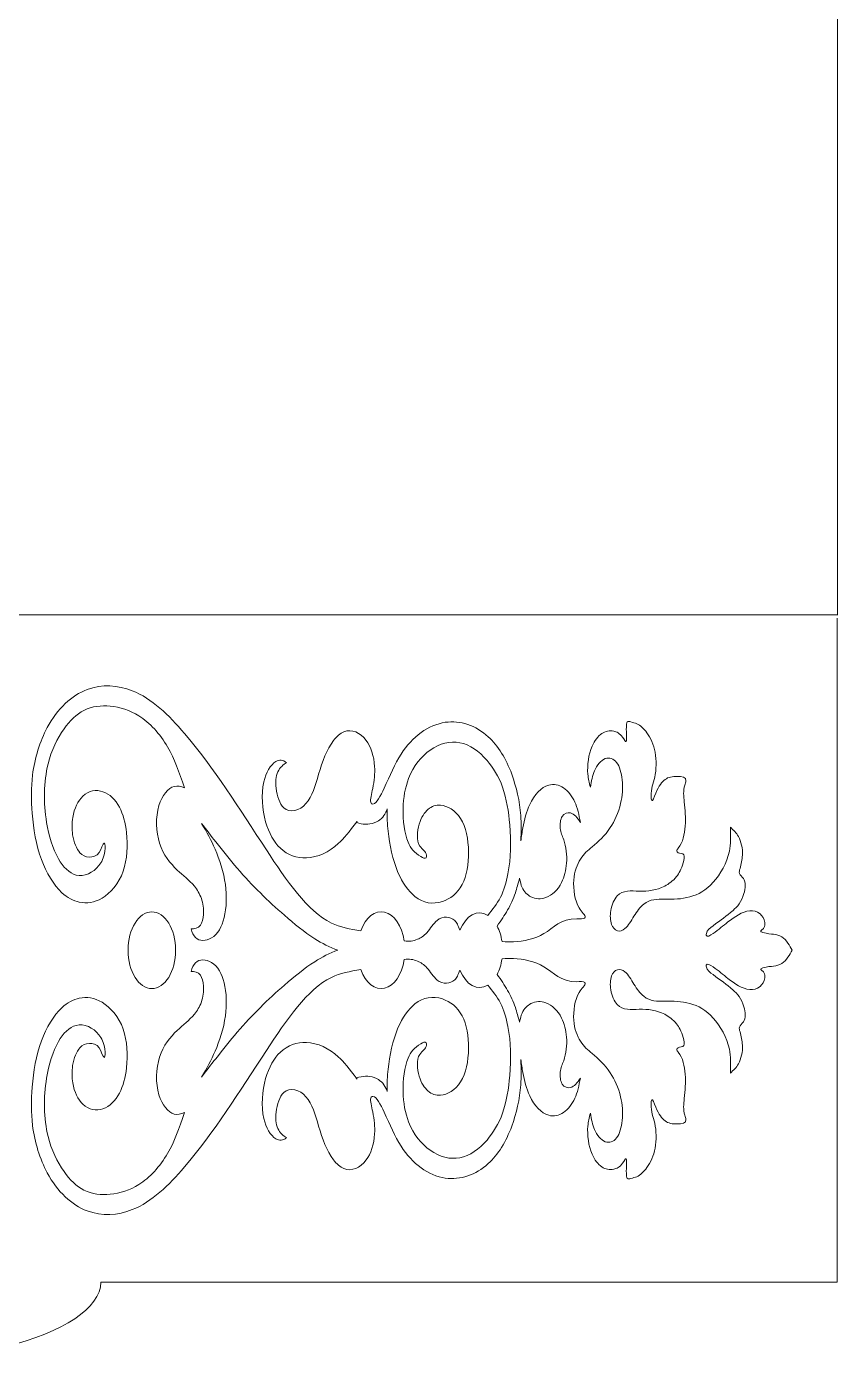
# Model space of a CAD drawing. Header units: millimetres. Extents: x -361 to 361, y -251 to 251.
# Drawn here: x -158.5 to -14.6, y -234.2 to 0 of the extents above; entities that cross this region are included whole.
import ezdxf

# ---------------------------------------------------------------- set-up
doc = ezdxf.new("R2010")
doc.units = ezdxf.units.MM
doc.header["$MEASUREMENT"] = 0
doc.layers.add('layer 1', color=7, linetype='Continuous')

msp = doc.modelspace()

# ---------------------------------------------------------------- linework, layer by layer
at = {"layer": 'layer 1', "lineweight": 9}
for points, knots in [([(-14.5776, 132.8463), (-14.5776, 132.8463), (-14.5776, 15.0499), (-14.5776, 15.0499), (-14.5776, 15.0499), (-14.5776, 15.0499), (-14.5696, 13.3537), (-14.5696, 13.3537), (-14.5696, 13.3537), (-14.5696, 13.3537), (-14.5696, -104.4463), (-14.5696, -104.4463)], [0, 0, 0, 0, 0.25, 0.25, 0.25, 0.25, 0.5, 0.5, 0.5, 0.5, 1, 1, 1, 1]), ([(-14.6237, -104.9888), (-14.6237, -104.9888), (-14.6237, -222.7888), (-14.6237, -222.7888), (-14.6237, -222.7888), (-14.6237, -222.7888), (-145.2987, -222.7888), (-145.2987, -222.7888)], [0, 0, 0, 0, 0.33333333, 0.33333333, 0.33333333, 0.33333333, 1, 1, 1, 1]), ([(-140.4757, -163.8889), (-140.4757, -163.8889), (-140.4757, -163.8889), (-140.4757, -163.8889), (-140.4757, -163.8889), (-140.4757, -163.8889), (-140.4757, -163.8889), (-140.4757, -163.8889)], [0, 0, 0, 0, 0.33333333, 0.33333333, 0.33333333, 0.33333333, 1, 1, 1, 1])]:
    msp.add_open_spline(points, degree=3, knots=knots, dxfattribs=at)
for points in [[(-14.6304, -104.3857), (-14.6304, -104.3857), (-360.9338, -104.3857), (-360.9338, -104.3857)], [(-139.7235, -117.8566), (-142.2942, -116.8365), (-145.1308, -116.6646), (-147.734, -117.642)], [(-147.734, -117.642), (-150.4959, -118.6786), (-152.9953, -121.0086), (-154.8078, -124.3948)], [(-130.4583, -125.4356), (-133.2446, -122.1799), (-136.24, -119.2392), (-139.7235, -117.8566)], [(-151.8385, -124.613), (-150.7965, -123.1628), (-149.601, -122.0115), (-148.31, -121.3442)], [(-148.31, -121.3442), (-146.8242, -120.5763), (-145.2119, -120.4494), (-143.6294, -120.6038)], [(-143.6294, -120.6038), (-141.8904, -120.7736), (-140.1874, -121.283), (-138.5645, -122.3101)], [(-138.5645, -122.3101), (-136.6391, -123.5285), (-134.8268, -125.4755), (-133.4612, -127.8296)], [(-84.1874, -123.4627), (-87.1691, -123.8998), (-90.0304, -126.0036), (-92.0265, -129.1176)], [(-76.5558, -126.0267), (-78.7613, -124.0132), (-81.5224, -123.0721), (-84.1874, -123.4627)], [(-51.9049, -123.3939), (-52.0354, -123.5555), (-52.0499, -123.9553), (-52.056, -124.2952)], [(-51.2727, -123.3857), (-51.5058, -123.3163), (-51.7686, -123.2257), (-51.9049, -123.3939)], [(-50.212, -123.7089), (-50.5372, -123.564), (-50.858, -123.5089), (-51.2727, -123.3857)], [(-48.4136, -125.3242), (-48.949, -124.5924), (-49.5888, -123.9864), (-50.212, -123.7089)], [(-154.8078, -124.3948), (-156.1076, -126.823), (-157.0542, -129.7945), (-157.4238, -132.8097)], [(-154.6727, -130.8556), (-154.0806, -128.4449), (-153.066, -126.3216), (-151.8385, -124.613)], [(-115.9189, -146.105), (-120.7857, -138.6855), (-125.2579, -131.5119), (-130.4583, -125.4356)], [(-102.1648, -125.1349), (-102.85, -125.4066), (-103.4881, -125.9851), (-104.0354, -126.6974)], [(-98.2257, -126.6738), (-99.2855, -125.2558), (-100.8161, -124.6003), (-102.1648, -125.1349)], [(-72.3867, -132.67), (-73.4077, -129.894), (-74.8071, -127.6231), (-76.5558, -126.0267)], [(-56.4099, -125.4514), (-57.0999, -125.9078), (-57.7011, -126.6895), (-58.1364, -127.7058)], [(-54.2997, -125.0277), (-55.0276, -124.8796), (-55.7584, -125.0196), (-56.4099, -125.4514)], [(-52.7248, -126.1069), (-53.2419, -125.3962), (-53.7701, -125.1354), (-54.2997, -125.0277)], [(-52.0743, -126.8758), (-52.1798, -126.9867), (-52.4508, -126.4835), (-52.7248, -126.1069)], [(-52.0255, -125.9466), (-52.0102, -126.3291), (-51.9919, -126.7894), (-52.0743, -126.8758)], [(-52.056, -124.2952), (-52.0667, -124.9039), (-52.0506, -125.3206), (-52.0255, -125.9466)], [(-46.9649, -128.7785), (-47.218, -127.3948), (-47.7311, -126.2573), (-48.4136, -125.3242)], [(-133.4612, -127.8296), (-132.2612, -129.8983), (-131.4062, -132.2818), (-130.4596, -135.0683)], [(-104.0354, -126.6974), (-105.232, -128.2552), (-105.9938, -130.4523), (-106.6617, -132.6722)], [(-96.7306, -131.3167), (-96.8306, -129.4327), (-97.3774, -127.8089), (-98.2257, -126.6738)], [(-90.6845, -133.4303), (-89.818, -131.2084), (-88.4149, -129.497), (-86.8665, -128.3944)], [(-86.8665, -128.3944), (-85.1893, -127.2004), (-83.3413, -126.721), (-81.5779, -127.0731)], [(-81.5779, -127.0731), (-79.854, -127.4174), (-78.2109, -128.5564), (-76.7797, -130.2132)], [(-58.1364, -127.7058), (-58.7531, -129.1456), (-59.0372, -131.0566), (-58.8873, -132.6813)], [(-47.0207, -133.2138), (-46.719, -131.8571), (-46.7068, -130.1898), (-46.9649, -128.7785)], [(-154.937, -141.2095), (-155.4998, -137.7375), (-155.4559, -134.045), (-154.6727, -130.8556)], [(-114.2327, -130.4196), (-115.2079, -130.9756), (-116.0091, -132.3734), (-116.3917, -134.0348)], [(-112.3643, -130.6302), (-113.0126, -130.0561), (-113.6533, -130.0895), (-114.2327, -130.4196)], [(-113.8905, -132.2401), (-113.5474, -131.4921), (-112.9272, -130.9543), (-112.3641, -130.6309)], [(-92.0265, -129.1176), (-93.1386, -130.8529), (-93.9822, -132.9018), (-95.0479, -135.171)], [(-76.7797, -130.2132), (-75.683, -131.483), (-74.7108, -133.0567), (-74.0301, -134.99)], [(-57.6981, -132.0682), (-57.2658, -131.066), (-56.5824, -130.1906), (-55.8139, -129.9063)], [(-55.8139, -129.9063), (-55.1106, -129.646), (-54.3359, -129.8818), (-53.7861, -130.5902)], [(-53.7861, -130.5902), (-53.2407, -131.2931), (-52.9164, -132.462), (-52.7896, -133.6566)], [(-157.4238, -132.8097), (-157.6994, -135.0578), (-157.6541, -137.3303), (-157.4791, -139.5639)], [(-114.1986, -135.132), (-114.3095, -134.1078), (-114.2625, -133.0506), (-113.8905, -132.2401)], [(-106.6617, -132.6722), (-107.2536, -134.6395), (-107.7718, -136.6248), (-108.9124, -137.8887)], [(-97.0609, -135.209), (-96.7859, -133.8368), (-96.6666, -132.5234), (-96.7306, -131.3167)], [(-91.6815, -138.7436), (-91.6385, -136.8104), (-91.2943, -134.9939), (-90.6845, -133.4303)], [(-70.7912, -139.9758), (-70.9813, -137.4953), (-71.56, -134.9172), (-72.3867, -132.67)], [(-58.8873, -132.6813), (-58.8154, -133.4591), (-58.6442, -134.1715), (-58.4294, -134.9899)], [(-58.4295, -134.99), (-58.2529, -133.8702), (-58.0669, -132.9231), (-57.6981, -132.0682)], [(-47.6704, -136.558), (-47.7127, -135.235), (-47.2689, -134.3295), (-47.0207, -133.2138)], [(-42.9557, -133.0592), (-43.9434, -133.0375), (-44.5947, -133.185), (-45.1815, -133.6056)], [(-41.4748, -133.8451), (-41.4114, -133.1731), (-42.2655, -133.0748), (-42.9557, -133.0592)], [(-144.9401, -135.7681), (-146.1138, -135.3683), (-147.452, -135.5562), (-148.5042, -136.5634)], [(-142.0084, -138.5399), (-142.7327, -137.1795), (-143.7521, -136.1728), (-144.9401, -135.7681)], [(-132.2841, -134.8208), (-133.3758, -135.0996), (-134.4528, -136.4972), (-134.9919, -138.2297)], [(-130.4598, -135.0689), (-131.1162, -134.8417), (-131.7022, -134.6723), (-132.2841, -134.8208)], [(-116.3917, -134.0348), (-116.9018, -136.2502), (-116.6679, -138.9343), (-116.0603, -141.1105)], [(-112.8582, -138.62), (-113.5808, -137.9323), (-114.0438, -136.5642), (-114.1986, -135.132)], [(-97.4166, -137.6347), (-97.5267, -137.1747), (-97.2551, -136.1772), (-97.0609, -135.209)], [(-95.0479, -135.171), (-95.6764, -136.5092), (-96.3821, -137.9239), (-97.0165, -137.9622)], [(-74.0301, -134.99), (-73.3299, -136.979), (-72.9381, -139.3484), (-72.7363, -141.653)], [(-65.8227, -134.6012), (-67.1487, -134.9797), (-68.3751, -136.3012), (-69.1955, -138.0585)], [(-63.1923, -135.0804), (-64.0223, -134.5135), (-64.9443, -134.3503), (-65.8227, -134.6012)], [(-61.1982, -137.6134), (-61.6856, -136.5384), (-62.3966, -135.6239), (-63.1923, -135.0804)], [(-52.7896, -133.6566), (-52.6386, -135.0775), (-52.7672, -136.5349), (-53.0728, -137.8514)], [(-45.1815, -133.6056), (-45.7668, -134.025), (-46.288, -134.7158), (-46.8411, -136.0527)], [(-41.7851, -137.5602), (-41.8868, -136.5976), (-41.9968, -135.6081), (-41.6978, -134.6221)], [(-41.6978, -134.6221), (-41.613, -134.3427), (-41.4954, -134.0636), (-41.4748, -133.8451)], [(-148.5042, -136.5634), (-149.3528, -137.3761), (-150.0153, -138.722), (-150.2826, -140.3306)], [(-108.9124, -137.8887), (-110.0315, -139.1289), (-111.7501, -139.6746), (-112.8582, -138.62)], [(-97.0165, -137.9622), (-97.1897, -137.9731), (-97.3578, -137.8804), (-97.4166, -137.6347)], [(-85.0607, -138.1759), (-85.8346, -138.124), (-86.5805, -138.3281), (-87.2587, -138.9169)], [(-81.4717, -140.5084), (-82.3813, -139.0721), (-83.7606, -138.263), (-85.0607, -138.1759)], [(-69.1955, -138.0585), (-69.7801, -139.3101), (-70.1586, -140.7828), (-70.4259, -142.2004)], [(-60.2013, -141.2078), (-60.4678, -139.8294), (-60.7296, -138.6473), (-61.1982, -137.6134)], [(-53.0728, -137.8514), (-53.4615, -139.526), (-54.1367, -140.9728), (-54.9048, -142.1325)], [(-47.5539, -137.3267), (-47.6221, -137.2167), (-47.6602, -136.8753), (-47.6704, -136.558)], [(-46.8411, -136.0527), (-47.12, -136.7266), (-47.4069, -137.5644), (-47.5539, -137.3267)], [(-41.604, -141.8699), (-41.4974, -140.3985), (-41.632, -139.0097), (-41.7851, -137.5602)], [(-157.4791, -139.5639), (-157.2558, -142.4146), (-156.821, -145.2019), (-155.8492, -147.817)], [(-150.2826, -140.3306), (-150.447, -141.3207), (-150.4618, -142.4102), (-150.3084, -143.4145)], [(-140.7471, -143.0358), (-140.9397, -141.2886), (-141.3536, -139.7697), (-142.0084, -138.5399)], [(-134.9919, -138.2297), (-135.6403, -140.3131), (-135.5104, -142.881), (-134.8767, -144.8923)], [(-96.0514, -140.9356), (-95.3177, -140.4572), (-94.7154, -139.6515), (-94.4738, -138.8114)], [(-94.4738, -138.8105), (-94.5815, -140.3325), (-94.4799, -141.5232), (-94.3251, -142.7842)], [(-90.7732, -144.7275), (-91.4048, -143.1865), (-91.7293, -140.8929), (-91.6815, -138.7436)], [(-87.2587, -138.9169), (-87.8816, -139.4578), (-88.4473, -140.3233), (-88.8095, -141.519)], [(-80.0669, -146.4853), (-80.08, -144.2128), (-80.5175, -142.0153), (-81.4717, -140.5084)], [(-70.7866, -144.4946), (-70.7013, -142.816), (-70.6812, -141.4123), (-70.7912, -139.9758)], [(-63.8075, -142.2701), (-63.8898, -141.5399), (-63.7531, -140.6711), (-63.4257, -140.1478)], [(-63.4257, -140.1478), (-63.0688, -139.5777), (-62.4852, -139.4178), (-61.9832, -139.5317)], [(-61.9832, -139.5317), (-61.289, -139.689), (-60.7505, -140.3697), (-60.2013, -141.209)], [(-152.8267, -147.6802), (-153.8783, -145.8745), (-154.5507, -143.5939), (-154.937, -141.2095)], [(-127.4254, -141.3912), (-126.5252, -142.599), (-125.7282, -143.6156), (-124.9267, -144.6352)], [(-125.0438, -145.9467), (-125.7358, -144.3549), (-126.4886, -142.9696), (-127.4252, -141.3913)], [(-116.0603, -141.1105), (-115.4926, -143.1433), (-114.5988, -144.7328), (-113.4535, -145.7997)], [(-103.1664, -144.98), (-102.1533, -144.052), (-101.2988, -142.9245), (-99.8107, -141.03)], [(-99.8107, -141.0317), (-100.2634, -141.1583), (-99.7182, -141.3473), (-99.1273, -141.449)], [(-99.1273, -141.449), (-98.12, -141.622), (-96.9804, -141.5413), (-96.0514, -140.9356)], [(-94.3251, -142.7842), (-94.0292, -145.1938), (-93.5389, -147.8602), (-92.5818, -150.0957)], [(-88.8095, -141.519), (-89.1947, -142.7908), (-89.3498, -144.4359), (-88.7144, -145.4116)], [(-72.7363, -141.653), (-72.4735, -144.6534), (-72.5328, -147.5439), (-73.0755, -150.349)], [(-70.4259, -142.2004), (-70.5637, -142.9306), (-70.672, -143.6463), (-70.7866, -144.4938)], [(-63.1711, -144.2899), (-63.4087, -143.6216), (-63.7231, -143.0188), (-63.8075, -142.2701)], [(-54.9048, -142.1325), (-55.8828, -143.6087), (-57.0113, -144.6198), (-58.1376, -145.5657)], [(-42.8332, -145.7935), (-42.0343, -144.786), (-41.707, -143.2895), (-41.604, -141.8699)], [(-33.5931, -142.0552), (-33.5509, -143.7354), (-33.5053, -145.0298), (-33.7732, -146.341)], [(-32.1602, -143.7213), (-32.5443, -143.0293), (-33.0413, -142.6259), (-33.5931, -142.0552)], [(-150.3084, -143.4145), (-150.1057, -144.7406), (-149.6099, -145.9187), (-149.0191, -146.5893)], [(-145.5896, -146.5464), (-145.209, -145.9616), (-144.986, -144.9769), (-144.7367, -144.8855)], [(-144.7367, -144.8855), (-144.7106, -144.8746), (-144.6842, -144.8774), (-144.6615, -144.8879)], [(-144.6615, -144.8879), (-144.4948, -144.9773), (-144.5284, -145.7113), (-144.6135, -146.3257)], [(-141.3288, -149.863), (-140.6131, -147.805), (-140.5043, -145.2388), (-140.7471, -143.0358)], [(-134.8767, -144.8923), (-134.216, -146.9893), (-133.0076, -148.4815), (-131.7464, -149.6647)], [(-124.9267, -144.6352), (-123.6712, -146.2322), (-122.4049, -147.8362), (-121.099, -149.3541)], [(-108.8424, -147.5071), (-106.8091, -147.4381), (-104.7854, -146.4635), (-103.1664, -144.98)], [(-88.5264, -147.2897), (-89.6955, -146.5668), (-90.3151, -145.8451), (-90.7732, -144.7275)], [(-62.662, -148.466), (-62.549, -147.0308), (-62.7246, -145.545), (-63.1711, -144.2899)], [(-31.4559, -147.0572), (-31.393, -145.8287), (-31.6935, -144.5619), (-32.1602, -143.7213)], [(-149.0191, -146.5893), (-148.5534, -147.1177), (-148.0288, -147.3312), (-147.343, -147.3563)], [(-147.343, -147.3563), (-146.7579, -147.378), (-146.0556, -147.2623), (-145.5896, -146.5464)], [(-144.6135, -146.3257), (-144.7798, -147.5271), (-145.1426, -148.2723), (-145.6397, -148.8904)], [(-123.2073, -152.2482), (-123.5134, -149.9393), (-124.2373, -147.8026), (-125.0438, -145.9467)], [(-104.4012, -159.0706), (-108.6428, -157.0102), (-112.3849, -151.4928), (-115.9189, -146.105)], [(-113.4535, -145.7997), (-112.1363, -147.0269), (-110.4861, -147.5631), (-108.8424, -147.5071)], [(-88.7144, -145.4116), (-88.3151, -146.0246), (-87.6037, -146.3735), (-87.5338, -147.027)], [(-87.6036, -147.4774), (-87.7614, -147.7312), (-88.1695, -147.5103), (-88.5264, -147.2897)], [(-87.5338, -147.027), (-87.5163, -147.1908), (-87.5391, -147.3738), (-87.6036, -147.4774)], [(-81.1891, -152.2292), (-80.3961, -150.6964), (-80.0549, -148.5596), (-80.0669, -146.4853)], [(-58.1376, -145.5657), (-58.8668, -146.1779), (-59.5949, -146.7629), (-60.2074, -147.7338)], [(-42.8806, -146.5959), (-43.0196, -146.5201), (-43.1247, -146.3886), (-43.1149, -146.2528)], [(-43.1149, -146.2528), (-43.1045, -146.1074), (-42.9627, -145.9569), (-42.8332, -145.7935)], [(-41.8674, -146.9573), (-42.0387, -146.6445), (-42.5535, -146.7744), (-42.8806, -146.5959)], [(-41.9765, -148.3888), (-41.8325, -147.8538), (-41.7161, -147.2331), (-41.8674, -146.9573)], [(-33.7732, -146.341), (-34.1867, -148.3646), (-35.3467, -150.4288), (-36.6227, -151.8416)], [(-31.8884, -149.3782), (-31.6889, -148.6284), (-31.4966, -147.8509), (-31.4559, -147.0572)], [(-155.8492, -147.817), (-154.9856, -150.1407), (-153.6979, -152.3283), (-152.2239, -153.6839)], [(-149.6889, -150.5554), (-150.9173, -150.2486), (-151.9916, -149.114), (-152.8267, -147.6802)], [(-145.6397, -148.8904), (-146.6713, -150.1727), (-148.2814, -150.9073), (-149.6889, -150.5554)], [(-145.091, -154.6449), (-143.6178, -153.7544), (-142.1109, -152.1121), (-141.3288, -149.863)], [(-131.7464, -149.6647), (-130.7153, -150.6321), (-129.6489, -151.3927), (-128.7122, -152.5467)], [(-121.099, -149.3541), (-118.4424, -152.4425), (-115.6223, -155.1739), (-112.7335, -157.6889)], [(-63.5372, -151.8498), (-63.068, -150.8902), (-62.7588, -149.6967), (-62.662, -148.466)], [(-60.2074, -147.7338), (-60.7857, -148.6508), (-61.261, -149.9115), (-61.3801, -151.4476)], [(-43.1722, -150.8413), (-42.6955, -150.2468), (-42.2762, -149.5033), (-41.9765, -148.3888)], [(-31.997, -150.261), (-32.0608, -150.0161), (-31.974, -149.6997), (-31.8884, -149.3782)], [(-92.5818, -150.0957), (-91.8109, -151.8959), (-90.7373, -153.4164), (-89.5611, -154.3559)], [(-84.6846, -155.2352), (-83.3627, -154.7893), (-82.025, -153.8449), (-81.1891, -152.2292)], [(-73.0755, -150.349), (-73.3638, -151.8387), (-73.7883, -153.3044), (-74.3944, -154.4995)], [(-71.745, -153.7229), (-71.4704, -152.9012), (-71.2945, -152.0903), (-70.9987, -151.1362)], [(-70.9987, -151.136), (-70.8744, -151.7503), (-70.757, -152.2851), (-70.5532, -152.7449)], [(-66.3519, -154.548), (-65.2442, -154.1489), (-64.2208, -153.2476), (-63.5372, -151.8498)], [(-61.3801, -151.4476), (-61.5085, -153.1035), (-61.2231, -155.0792), (-60.4242, -156.3832)], [(-36.6227, -151.8416), (-39.2014, -154.6965), (-42.2543, -154.8925), (-45.2576, -154.8557)], [(-45.2511, -152.5166), (-44.5139, -152.1384), (-43.7941, -151.6166), (-43.1722, -150.8413)], [(-31.2767, -151.1676), (-31.5121, -150.8119), (-31.9062, -150.6083), (-31.997, -150.261)], [(-31.1879, -153.8579), (-30.9448, -152.9571), (-30.8499, -151.8123), (-31.2767, -151.1676)], [(-152.2239, -153.6839), (-151.2489, -154.5805), (-150.1923, -155.1131), (-149.1376, -155.3493)], [(-128.7122, -152.5467), (-128.2241, -153.148), (-127.7714, -153.856), (-127.4639, -154.716)], [(-123.4312, -158.1119), (-122.9891, -156.3152), (-122.946, -154.219), (-123.2073, -152.2482)], [(-89.5611, -154.3559), (-88.0564, -155.5574), (-86.3835, -155.8082), (-84.6846, -155.2352)], [(-74.3944, -154.4995), (-75.0136, -155.7211), (-75.8224, -156.6602), (-76.6414, -157.7076)], [(-73.1271, -156.7568), (-72.6068, -155.8375), (-72.0954, -154.7715), (-71.745, -153.7229)], [(-70.5532, -152.7449), (-70.2074, -153.525), (-69.6128, -154.0884), (-68.9907, -154.4138)], [(-68.9907, -154.4138), (-68.1291, -154.8647), (-67.215, -154.8588), (-66.3519, -154.548)], [(-54.8065, -156.8754), (-54.6223, -155.7691), (-54.2086, -154.8349), (-53.6728, -154.2612)], [(-53.6728, -154.2612), (-52.6553, -153.1719), (-51.197, -153.3814), (-49.7869, -153.4124)], [(-49.7869, -153.4124), (-48.2124, -153.4468), (-46.698, -153.2586), (-45.2511, -152.5166)], [(-33.1237, -156.8256), (-32.3985, -156.1708), (-31.5903, -155.3485), (-31.1879, -153.8579)], [(-149.1376, -155.3493), (-147.7964, -155.6498), (-146.4582, -155.4711), (-145.091, -154.6449)], [(-127.4639, -154.716), (-127.164, -155.5547), (-127.0024, -156.5382), (-127.0799, -157.536)], [(-94.9586, -157.1463), (-96.6562, -156.754), (-98.3322, -158.0583), (-99.199, -160.4462)], [(-76.6414, -157.7078), (-78.4697, -156.5768), (-80.5385, -157.6888), (-81.5815, -160.3627)], [(-74.9871, -159.597), (-74.2589, -158.5674), (-73.6877, -157.7472), (-73.1271, -156.7568)], [(-60.4242, -156.3832), (-59.9601, -157.1405), (-59.3228, -157.6711), (-59.3756, -158.0387)], [(-54.6811, -159.3238), (-54.9538, -158.6258), (-54.9443, -157.7025), (-54.8065, -156.8754)], [(-48.9711, -155.7128), (-49.5989, -156.2199), (-50.19, -157.0209), (-50.7118, -157.8529)], [(-45.2576, -154.8557), (-46.5428, -154.8394), (-47.8188, -154.7818), (-48.9711, -155.7128)], [(-36.6692, -159.5478), (-35.2483, -158.5042), (-34.2944, -157.8829), (-33.1237, -156.8256)], [(-30.1632, -156.9105), (-31.4808, -157.0281), (-32.8574, -157.9625), (-34.0252, -158.8752)], [(-28.3312, -157.464), (-28.8946, -156.9893), (-29.5219, -156.8531), (-30.1632, -156.9105)], [(-136.255, -157.0779), (-138.5859, -157.0779), (-140.4757, -160.1272), (-140.4757, -163.8889)], [(-132.0342, -163.8889), (-132.0342, -160.1274), (-133.924, -157.0779), (-136.255, -157.0779)], [(-127.0799, -157.536), (-127.1367, -158.2689), (-127.3227, -159.0095), (-127.6367, -159.4573)], [(-125.6893, -161.719), (-124.5178, -161.0416), (-123.8201, -159.6928), (-123.4312, -158.1119)], [(-112.7335, -157.6889), (-110.9827, -159.2131), (-109.2069, -160.6576), (-107.3467, -161.8489)], [(-99.199, -160.4462), (-101.1282, -160.1334), (-102.8003, -159.8482), (-104.4012, -159.0706)], [(-91.4626, -162.2345), (-91.8791, -159.5498), (-93.2609, -157.5389), (-94.9586, -157.1463)], [(-85.6405, -158.597), (-86.3008, -159.1461), (-86.849, -160.1166), (-87.4531, -160.7815)], [(-82.5203, -158.6419), (-83.3022, -157.9101), (-84.6083, -157.7386), (-85.6405, -158.597)], [(-81.5815, -160.3636), (-81.9144, -159.4293), (-82.1624, -158.9768), (-82.5203, -158.6419)], [(-60.8223, -158.3039), (-63.7251, -158.2568), (-64.9429, -159.9256), (-66.6734, -160.9561)], [(-59.447, -158.1849), (-59.6468, -158.3848), (-60.2655, -158.3128), (-60.8223, -158.3039)], [(-59.3756, -158.0387), (-59.3835, -158.0936), (-59.4068, -158.1446), (-59.447, -158.1849)], [(-50.7118, -157.8529), (-51.2346, -158.6865), (-51.6876, -159.5511), (-52.3063, -160.0626)], [(-34.0252, -158.8752), (-34.8953, -159.5553), (-35.6493, -160.2233), (-36.6508, -160.9212)], [(-27.501, -158.9638), (-27.5803, -158.2857), (-27.9404, -157.7934), (-28.3312, -157.464)], [(-27.6564, -159.9119), (-27.4877, -159.6322), (-27.4641, -159.278), (-27.501, -158.9638)], [(-127.6367, -159.4573), (-128.0475, -160.0427), (-128.6774, -160.1276), (-129.3075, -160.108)], [(-129.3072, -160.1087), (-129.1066, -160.7679), (-128.8773, -161.3132), (-128.5289, -161.66)], [(-87.4531, -160.7815), (-87.9831, -161.3647), (-88.556, -161.7129), (-89.11, -161.9465)], [(-74.1194, -162.3555), (-74.2695, -161.3383), (-74.5669, -160.393), (-74.9871, -159.597)], [(-66.6734, -160.9561), (-68.2963, -161.9225), (-70.3701, -162.3275), (-72.0537, -162.41)], [(-53.6511, -160.432), (-54.0665, -160.2945), (-54.4636, -159.8807), (-54.6811, -159.3238)], [(-52.3063, -160.0626), (-52.714, -160.3998), (-53.1935, -160.5835), (-53.6511, -160.432)], [(-37.8668, -161.2301), (-37.8829, -161.1407), (-37.8781, -161.0181), (-37.8537, -160.9014)], [(-36.6508, -160.9212), (-37.1836, -161.2924), (-37.7862, -161.6721), (-37.8668, -161.2301)], [(-37.8537, -160.9014), (-37.7365, -160.342), (-37.1734, -159.9183), (-36.6692, -159.5478)], [(-27.8182, -160.7416), (-28.0368, -160.6716), (-28.2733, -160.583), (-28.2123, -160.4704)], [(-28.2123, -160.4704), (-28.189, -160.4272), (-28.1218, -160.3811), (-28.0548, -160.3297)], [(-28.0548, -160.3297), (-27.9044, -160.2148), (-27.7554, -160.0762), (-27.6564, -159.9119)], [(-25.9161, -161.0659), (-26.432, -161.0029), (-26.998, -161.0042), (-27.8182, -160.7416)], [(-24.4723, -161.5468), (-24.9416, -161.2534), (-25.4042, -161.1281), (-25.9161, -161.0659)], [(-23.3814, -162.6261), (-23.6924, -162.1462), (-24.0847, -161.7891), (-24.4723, -161.5468)], [(-140.4757, -163.8889), (-140.4757, -167.6503), (-138.5859, -170.6994), (-136.255, -170.6994)], [(-136.255, -170.6994), (-133.924, -170.6994), (-132.0343, -167.6503), (-132.0342, -163.8889)], [(-128.5289, -161.66), (-127.8171, -162.3683), (-126.6076, -162.25), (-125.6893, -161.719)], [(-107.3467, -161.8489), (-106.0579, -162.6743), (-104.7288, -163.3781), (-103.2282, -163.8894)], [(-107.3467, -165.929), (-106.0579, -165.1038), (-104.7288, -164.4), (-103.2282, -163.8887)], [(-89.11, -161.9465), (-89.8515, -162.2592), (-90.5588, -162.3671), (-91.4626, -162.2356)], [(-72.0537, -162.41), (-72.6962, -162.4415), (-73.2819, -162.4263), (-74.1194, -162.3543)], [(-22.6197, -163.8889), (-22.9157, -163.5204), (-23.1199, -163.0298), (-23.3814, -162.6261)], [(-22.6197, -163.8889), (-22.9157, -164.2572), (-23.1199, -164.7478), (-23.3814, -165.1515)], [(-129.3072, -167.669), (-129.1066, -167.0099), (-128.8773, -166.4648), (-128.5289, -166.1179)], [(-128.5289, -166.1179), (-127.8171, -165.4094), (-126.6076, -165.5279), (-125.6893, -166.0589)], [(-125.6893, -166.0589), (-124.5178, -166.7363), (-123.8201, -168.0853), (-123.4312, -169.6658)], [(-112.7335, -170.089), (-110.9827, -168.5648), (-109.2069, -167.1205), (-107.3467, -165.929)], [(-94.9586, -170.6312), (-93.2609, -170.2389), (-91.8791, -168.2279), (-91.4626, -165.5434)], [(-89.11, -165.8314), (-89.8515, -165.5186), (-90.5588, -165.4108), (-91.4626, -165.5425)], [(-87.4531, -166.9964), (-87.9831, -166.4133), (-88.556, -166.0652), (-89.11, -165.8314)], [(-74.9871, -168.1808), (-74.5669, -167.3848), (-74.2695, -166.4392), (-74.1194, -165.422)], [(-72.0537, -165.3661), (-72.6962, -165.3346), (-73.2819, -165.3498), (-74.1194, -165.4218)], [(-66.6734, -166.82), (-68.2963, -165.8536), (-70.3701, -165.4487), (-72.0537, -165.3661)], [(-36.6508, -166.8564), (-37.1836, -166.4852), (-37.7862, -166.1055), (-37.8668, -166.5476)], [(-24.4723, -166.2309), (-24.9416, -166.5242), (-25.4042, -166.6494), (-25.9161, -166.7118)], [(-23.3814, -165.1515), (-23.6924, -165.6315), (-24.0847, -165.9884), (-24.4723, -166.2309)], [(-127.6367, -168.3206), (-128.0475, -167.7352), (-128.6774, -167.6505), (-129.3075, -167.6699)], [(-127.0799, -170.2419), (-127.1367, -169.509), (-127.3227, -168.7684), (-127.6367, -168.3206)], [(-99.199, -167.3316), (-101.1282, -167.6445), (-102.8003, -167.9295), (-104.4012, -168.707)], [(-99.199, -167.3316), (-98.3322, -169.7194), (-96.6562, -171.0237), (-94.9586, -170.6312)], [(-85.6405, -169.1807), (-86.3008, -168.6317), (-86.849, -167.6615), (-87.4531, -166.9964)], [(-81.5815, -167.4141), (-81.9144, -168.3484), (-82.1624, -168.8007), (-82.5203, -169.1358)], [(-81.5815, -167.4141), (-80.5385, -170.0881), (-78.4697, -171.2), (-76.6414, -170.0688)], [(-74.9871, -168.1808), (-74.2589, -169.2099), (-73.6877, -170.0301), (-73.1271, -171.0206)], [(-60.8223, -169.4722), (-63.7251, -169.5193), (-64.9429, -167.8505), (-66.6734, -166.82)], [(-54.6811, -168.4541), (-54.9538, -169.1522), (-54.9443, -170.0754), (-54.8065, -170.9023)], [(-53.6511, -167.346), (-54.0665, -167.4835), (-54.4636, -167.8972), (-54.6811, -168.4541)], [(-52.3063, -167.7155), (-52.714, -167.3783), (-53.1935, -167.1946), (-53.6511, -167.346)], [(-50.7118, -169.925), (-51.2346, -169.0914), (-51.6876, -168.227), (-52.3063, -167.7155)], [(-37.8668, -166.5476), (-37.8829, -166.6367), (-37.8781, -166.7595), (-37.8537, -166.8762)], [(-37.8537, -166.8762), (-37.7365, -167.4356), (-37.1734, -167.8591), (-36.6692, -168.2296)], [(-36.6692, -168.2296), (-35.2483, -169.2733), (-34.2944, -169.8943), (-33.1237, -170.9517)], [(-34.0252, -168.9022), (-34.8953, -168.2223), (-35.6493, -167.5543), (-36.6508, -166.8564)], [(-27.8182, -167.0361), (-28.0368, -167.1059), (-28.2733, -167.1948), (-28.2123, -167.307)], [(-28.2123, -167.307), (-28.189, -167.3502), (-28.1218, -167.3967), (-28.0548, -167.4477)], [(-28.0548, -167.4477), (-27.9044, -167.563), (-27.7554, -167.7013), (-27.6564, -167.8657)], [(-25.9161, -166.7118), (-26.432, -166.7746), (-26.998, -166.7735), (-27.8182, -167.0361)], [(-27.6564, -167.8657), (-27.4877, -168.1453), (-27.4641, -168.4992), (-27.501, -168.8134)], [(-127.4639, -173.0619), (-127.164, -172.223), (-127.0024, -171.2395), (-127.0799, -170.2419)], [(-123.4312, -169.6658), (-122.9891, -171.4625), (-122.946, -173.5588), (-123.2073, -175.5298)], [(-121.099, -178.4236), (-118.4424, -175.3354), (-115.6223, -172.604), (-112.7335, -170.089)], [(-104.4012, -168.707), (-108.6428, -170.7673), (-112.3849, -176.2848), (-115.9189, -181.6726)], [(-82.5203, -169.1358), (-83.3022, -169.8675), (-84.6083, -170.0391), (-85.6405, -169.1807)], [(-74.3944, -173.2777), (-75.0136, -172.0562), (-75.8224, -171.1171), (-76.6414, -170.0696)], [(-59.447, -169.591), (-59.6468, -169.391), (-60.2655, -169.4632), (-60.8223, -169.4722)], [(-60.4242, -171.3929), (-59.9601, -170.6356), (-59.3228, -170.1048), (-59.3756, -169.7374)], [(-59.3756, -169.7374), (-59.3835, -169.6825), (-59.4068, -169.6314), (-59.447, -169.591)], [(-54.8065, -170.9023), (-54.6223, -172.0088), (-54.2086, -172.9428), (-53.6728, -173.5165)], [(-48.9711, -172.0651), (-49.5989, -171.5578), (-50.19, -170.7568), (-50.7118, -169.925)], [(-30.1632, -170.867), (-31.4808, -170.7493), (-32.8574, -169.8149), (-34.0252, -168.9022)], [(-33.1237, -170.9517), (-32.3985, -171.6067), (-31.5903, -172.4289), (-31.1879, -173.9195)], [(-28.3312, -170.3132), (-28.8946, -170.7879), (-29.5219, -170.9242), (-30.1632, -170.867)], [(-27.501, -168.8134), (-27.5803, -169.4917), (-27.9404, -169.9838), (-28.3312, -170.3132)], [(-152.2239, -174.0939), (-151.2489, -173.1971), (-150.1923, -172.6647), (-149.1376, -172.4285)], [(-149.1376, -172.4285), (-147.7964, -172.1278), (-146.4582, -172.3067), (-145.091, -173.133)], [(-145.091, -173.133), (-143.6178, -174.0232), (-142.1109, -175.6656), (-141.3288, -177.9146)], [(-128.7122, -175.2312), (-128.2241, -174.6299), (-127.7714, -173.9219), (-127.4639, -173.0619)], [(-89.5611, -173.4219), (-88.0564, -172.2203), (-86.3835, -171.9694), (-84.6846, -172.5424)], [(-84.6846, -172.5424), (-83.3627, -172.9883), (-82.025, -173.9328), (-81.1891, -175.5486)], [(-73.0755, -177.4282), (-73.3638, -175.9385), (-73.7883, -174.4731), (-74.3944, -173.2777)], [(-73.1271, -171.0206), (-72.6068, -171.9401), (-72.0954, -173.0061), (-71.745, -174.0545)], [(-68.9907, -173.3639), (-68.1291, -172.9132), (-67.215, -172.9189), (-66.3519, -173.2299)], [(-66.3519, -173.2299), (-65.2442, -173.6289), (-64.2208, -174.5303), (-63.5372, -175.9282)], [(-61.3801, -176.3284), (-61.5085, -174.6726), (-61.2231, -172.6968), (-60.4242, -171.3929)], [(-45.2576, -172.922), (-46.5428, -172.9384), (-47.8188, -172.9962), (-48.9711, -172.0651)], [(-36.6227, -175.9361), (-39.2014, -173.0812), (-42.2543, -172.8854), (-45.2576, -172.922)], [(-155.8492, -179.9608), (-154.9856, -177.6369), (-153.6979, -175.4493), (-152.2239, -174.0939)], [(-131.7464, -178.1132), (-130.7153, -177.1458), (-129.6489, -176.385), (-128.7122, -175.2312)], [(-123.2073, -175.5298), (-123.5134, -177.8386), (-124.2373, -179.9754), (-125.0438, -181.8312)], [(-92.5818, -177.682), (-91.8109, -175.8818), (-90.7373, -174.3613), (-89.5611, -173.4219)], [(-81.1891, -175.5486), (-80.3961, -177.0812), (-80.0549, -179.218), (-80.0669, -181.2922)], [(-71.745, -174.0545), (-71.4704, -174.8762), (-71.2945, -175.6872), (-70.9987, -176.6412)], [(-70.9987, -176.6417), (-70.8744, -176.0276), (-70.757, -175.4926), (-70.5532, -175.033)], [(-70.5532, -175.033), (-70.2074, -174.2527), (-69.6128, -173.6893), (-68.9907, -173.3639)], [(-53.6728, -173.5165), (-52.6553, -174.606), (-51.197, -174.3964), (-49.7869, -174.3655)], [(-49.7869, -174.3655), (-48.2124, -174.3311), (-46.698, -174.5193), (-45.2511, -175.2613)], [(-45.2511, -175.2613), (-44.5139, -175.6393), (-43.7941, -176.1614), (-43.1722, -176.9366)], [(-31.1879, -173.9195), (-30.9448, -174.8203), (-30.8499, -175.9652), (-31.2767, -176.6099)], [(-149.6889, -177.2215), (-150.9173, -177.5286), (-151.9916, -178.663), (-152.8267, -180.097)], [(-145.6397, -178.8866), (-146.6713, -177.6044), (-148.2814, -176.87), (-149.6889, -177.2215)], [(-141.3288, -177.9146), (-140.6131, -179.9727), (-140.5043, -182.5388), (-140.7471, -184.7418)], [(-94.3251, -184.9933), (-94.0292, -182.5838), (-93.5389, -179.9173), (-92.5818, -177.682)], [(-72.7363, -186.1245), (-72.4735, -183.124), (-72.5328, -180.2336), (-73.0755, -177.4282)], [(-63.5372, -175.9282), (-63.068, -176.8878), (-62.7588, -178.0813), (-62.662, -179.312)], [(-60.2074, -180.042), (-60.7857, -179.1253), (-61.261, -177.8645), (-61.3801, -176.3284)], [(-43.1722, -176.9366), (-42.6955, -177.5311), (-42.2762, -178.2746), (-41.9765, -179.3889)], [(-33.7732, -181.4367), (-34.1867, -179.4131), (-35.3467, -177.3491), (-36.6227, -175.9361)], [(-31.997, -177.5165), (-32.0608, -177.7613), (-31.974, -178.0777), (-31.8884, -178.3993)], [(-31.2767, -176.6099), (-31.5121, -176.9655), (-31.9062, -177.1689), (-31.997, -177.5165)], [(-157.4791, -188.2137), (-157.2558, -185.3631), (-156.821, -182.5757), (-155.8492, -179.9608)], [(-152.8267, -180.097), (-153.8783, -181.9027), (-154.5507, -184.1831), (-154.937, -186.5675)], [(-144.6135, -181.4515), (-144.7798, -180.2501), (-145.1426, -179.5047), (-145.6397, -178.8866)], [(-134.8767, -182.8854), (-134.216, -180.7885), (-133.0076, -179.2962), (-131.7464, -178.1132)], [(-124.9267, -183.1427), (-123.6712, -181.5457), (-122.4049, -179.9415), (-121.099, -178.4236)], [(-113.4535, -181.9763), (-112.1363, -180.7491), (-110.4861, -180.2131), (-108.8424, -180.2689)], [(-108.8424, -180.2689), (-106.8091, -180.3379), (-104.7854, -181.3127), (-103.1664, -182.796)], [(-87.6036, -180.3001), (-87.7614, -180.0463), (-88.1695, -180.267), (-88.5264, -180.4876)], [(-87.5338, -180.7506), (-87.5163, -180.5867), (-87.5391, -180.4039), (-87.6036, -180.3001)], [(-62.662, -179.312), (-62.549, -180.7472), (-62.7246, -182.2328), (-63.1711, -183.4881)], [(-58.1376, -182.2104), (-58.8668, -181.598), (-59.5949, -181.013), (-60.2074, -180.042)], [(-41.9765, -179.3889), (-41.8325, -179.9241), (-41.7161, -180.5446), (-41.8674, -180.8206)], [(-31.8884, -178.3993), (-31.6889, -179.1489), (-31.4966, -179.9266), (-31.4559, -180.7202)], [(-150.3084, -184.3631), (-150.1057, -183.037), (-149.6099, -181.8591), (-149.0191, -181.1884)], [(-149.0191, -181.1884), (-148.5534, -180.6599), (-148.0288, -180.4464), (-147.343, -180.4213)], [(-147.343, -180.4213), (-146.7579, -180.3996), (-146.0556, -180.5156), (-145.5896, -181.2315)], [(-145.5896, -181.2315), (-145.209, -181.816), (-144.986, -182.8009), (-144.7367, -182.8923)], [(-144.6615, -182.8891), (-144.4948, -182.7997), (-144.5284, -182.0659), (-144.6135, -181.4515)], [(-115.9189, -181.6726), (-120.7857, -189.0923), (-125.2579, -196.2658), (-130.4583, -202.342)], [(-125.0438, -181.8312), (-125.7358, -183.423), (-126.4886, -184.8082), (-127.4252, -186.3865)], [(-116.0603, -186.6656), (-115.4926, -184.6329), (-114.5988, -183.0434), (-113.4535, -181.9763)], [(-88.5264, -180.4876), (-89.6955, -181.2106), (-90.3151, -181.9324), (-90.7732, -183.0499)], [(-88.8095, -186.2587), (-89.1947, -184.9869), (-89.3498, -183.3417), (-88.7144, -182.3661)], [(-88.7144, -182.3661), (-88.3151, -181.7529), (-87.6037, -181.4043), (-87.5338, -180.7506)], [(-80.0669, -181.2922), (-80.08, -183.5647), (-80.5175, -185.7622), (-81.4717, -187.2691)], [(-54.9048, -185.6435), (-55.8828, -184.1672), (-57.0113, -183.1561), (-58.1376, -182.2104)], [(-42.8806, -181.182), (-43.0196, -181.2578), (-43.1247, -181.3893), (-43.1149, -181.5251)], [(-43.1149, -181.5251), (-43.1045, -181.6705), (-42.9627, -181.821), (-42.8332, -181.9842)], [(-41.8674, -180.8206), (-42.0387, -181.1332), (-42.5535, -181.0035), (-42.8806, -181.182)], [(-42.8332, -181.9842), (-42.0343, -182.9919), (-41.707, -184.4884), (-41.604, -185.908)], [(-33.5931, -185.7226), (-33.5509, -184.0425), (-33.5053, -182.7482), (-33.7732, -181.4367)], [(-31.4559, -180.7202), (-31.393, -181.9485), (-31.6935, -183.2154), (-32.1602, -184.056)], [(-150.2826, -187.447), (-150.447, -186.4571), (-150.4618, -185.3676), (-150.3084, -184.3631)], [(-144.7367, -182.8923), (-144.7106, -182.9031), (-144.6842, -182.9004), (-144.6615, -182.8891)], [(-140.7471, -184.7418), (-140.9397, -186.4892), (-141.3536, -188.0081), (-142.0084, -189.2379)], [(-134.9919, -189.5482), (-135.6403, -187.4646), (-135.5104, -184.8968), (-134.8767, -182.8854)], [(-127.4254, -186.3866), (-126.5252, -185.1788), (-125.7282, -184.1621), (-124.9267, -183.1427)], [(-103.1664, -182.796), (-102.1533, -183.7242), (-101.2988, -184.8515), (-99.8107, -186.7462)], [(-94.4738, -188.9672), (-94.5815, -187.445), (-94.4799, -186.2545), (-94.3251, -184.9933)], [(-90.7732, -183.0499), (-91.4048, -184.5908), (-91.7293, -186.8846), (-91.6815, -189.0336)], [(-70.7866, -183.2832), (-70.7013, -184.962), (-70.6812, -186.3656), (-70.7912, -187.802)], [(-70.4259, -185.5753), (-70.5637, -184.8451), (-70.672, -184.1296), (-70.7866, -183.2819)], [(-63.1711, -183.4881), (-63.4087, -184.1563), (-63.7231, -184.7592), (-63.8075, -185.5077)], [(-32.1602, -184.056), (-32.5443, -184.7482), (-33.0413, -185.1513), (-33.5931, -185.7221)], [(-154.937, -186.5675), (-155.4998, -190.0397), (-155.4559, -193.732), (-154.6727, -196.9216)], [(-116.3917, -193.7413), (-116.9018, -191.526), (-116.6679, -188.8417), (-116.0603, -186.6656)], [(-99.8107, -186.746), (-100.2634, -186.6192), (-99.7182, -186.4302), (-99.1273, -186.3286)], [(-99.1273, -186.3286), (-98.12, -186.1555), (-96.9804, -186.2362), (-96.0514, -186.8422)], [(-96.0514, -186.8422), (-95.3177, -187.3205), (-94.7154, -188.1261), (-94.4738, -188.9663)], [(-87.2587, -188.8608), (-87.8816, -188.3199), (-88.4473, -187.4542), (-88.8095, -186.2587)], [(-81.4717, -187.2691), (-82.3813, -188.7055), (-83.7606, -189.5145), (-85.0607, -189.6016)], [(-74.0301, -192.7872), (-73.3299, -190.7985), (-72.9381, -188.4289), (-72.7363, -186.1245)], [(-69.1955, -189.7174), (-69.7801, -188.4656), (-70.1586, -186.9929), (-70.4259, -185.5753)], [(-63.8075, -185.5077), (-63.8898, -186.2379), (-63.7531, -187.1067), (-63.4257, -187.63)], [(-61.9832, -188.2463), (-61.289, -188.0887), (-60.7505, -187.4081), (-60.2013, -186.569)], [(-60.2013, -186.5681), (-60.4678, -187.9465), (-60.7296, -189.1286), (-61.1982, -190.1623)], [(-53.0728, -189.9246), (-53.4615, -188.2499), (-54.1367, -186.8033), (-54.9048, -185.6435)], [(-41.604, -185.908), (-41.4974, -187.3794), (-41.632, -188.768), (-41.7851, -190.2175)], [(-157.4238, -194.968), (-157.6994, -192.7198), (-157.6541, -190.4473), (-157.4791, -188.2137)], [(-148.5042, -191.2142), (-149.3528, -190.4017), (-150.0153, -189.0557), (-150.2826, -187.447)], [(-142.0084, -189.2379), (-142.7327, -190.5983), (-143.7521, -191.6049), (-144.9401, -192.0096)], [(-132.2841, -192.9569), (-133.3758, -192.6782), (-134.4528, -191.2805), (-134.9919, -189.5482)], [(-112.8582, -189.1578), (-113.5808, -189.8454), (-114.0438, -191.2135), (-114.1986, -192.6458)], [(-108.9124, -189.8892), (-110.0315, -188.649), (-111.7501, -188.1031), (-112.8582, -189.1578)], [(-91.6815, -189.0336), (-91.6385, -190.967), (-91.2943, -192.7834), (-90.6845, -194.347)], [(-85.0607, -189.6016), (-85.8346, -189.6535), (-86.5805, -189.4497), (-87.2587, -188.8608)], [(-70.7912, -187.802), (-70.9813, -190.2825), (-71.56, -192.8607), (-72.3867, -195.1077)], [(-63.4257, -187.63), (-63.0688, -188.2003), (-62.4852, -188.3602), (-61.9832, -188.2463)], [(-144.9401, -192.0096), (-146.1138, -192.4093), (-147.452, -192.2216), (-148.5042, -191.2142)], [(-106.6617, -195.1055), (-107.2536, -193.1382), (-107.7718, -191.1531), (-108.9124, -189.8892)], [(-97.4166, -190.1432), (-97.5267, -190.6033), (-97.2551, -191.6005), (-97.0609, -192.5687)], [(-97.0165, -189.8155), (-97.1897, -189.8046), (-97.3578, -189.8973), (-97.4166, -190.1432)], [(-95.0479, -192.6067), (-95.6764, -191.2687), (-96.3821, -189.8538), (-97.0165, -189.8155)], [(-65.8227, -193.1747), (-67.1487, -192.7962), (-68.3751, -191.4745), (-69.1955, -189.7174)], [(-61.1982, -190.1623), (-61.6856, -191.2373), (-62.3966, -192.152), (-63.1923, -192.6955)], [(-52.7896, -194.1195), (-52.6386, -192.6984), (-52.7672, -191.241), (-53.0728, -189.9246)], [(-47.6704, -191.2197), (-47.7127, -192.5429), (-47.2689, -193.4484), (-47.0207, -194.5639)], [(-47.5539, -190.451), (-47.6221, -190.5614), (-47.6602, -190.9024), (-47.6704, -191.2197)], [(-46.8411, -191.725), (-47.12, -191.0513), (-47.4069, -190.2135), (-47.5539, -190.451)], [(-45.1815, -194.1723), (-45.7668, -193.7529), (-46.288, -193.0619), (-46.8411, -191.725)], [(-41.7851, -190.2175), (-41.8868, -191.1803), (-41.9968, -192.1698), (-41.6978, -193.1557)], [(-133.4612, -199.9476), (-132.2612, -197.8787), (-131.4062, -195.4954), (-130.4596, -192.7088)], [(-130.4598, -192.7089), (-131.1162, -192.936), (-131.7022, -193.1054), (-132.2841, -192.9569)], [(-114.2327, -197.3565), (-115.2079, -196.8004), (-116.0091, -195.4028), (-116.3917, -193.7413)], [(-114.1986, -192.6458), (-114.3095, -193.6701), (-114.2625, -194.7274), (-113.8905, -195.5378)], [(-97.0609, -192.5687), (-96.7859, -193.9409), (-96.6666, -195.2545), (-96.7306, -196.4612)], [(-92.0265, -198.6601), (-93.1386, -196.925), (-93.9822, -194.8761), (-95.0479, -192.6067)], [(-90.6845, -194.347), (-89.818, -196.5689), (-88.4149, -198.2805), (-86.8665, -199.3828)], [(-76.7797, -197.5641), (-75.683, -196.2945), (-74.7108, -194.7206), (-74.0301, -192.7872)], [(-63.1923, -192.6955), (-64.0223, -193.2624), (-64.9443, -193.4255), (-65.8227, -193.1747)], [(-58.8873, -195.0965), (-58.8154, -194.3186), (-58.6442, -193.6064), (-58.4294, -192.7878)], [(-58.4295, -192.7859), (-58.2529, -193.9056), (-58.0669, -194.8528), (-57.6981, -195.7079)], [(-53.7861, -197.1858), (-53.2407, -196.4828), (-52.9164, -195.3139), (-52.7896, -194.1195)], [(-42.9557, -194.7185), (-43.9434, -194.7403), (-44.5947, -194.593), (-45.1815, -194.1723)], [(-41.4748, -193.9326), (-41.4114, -194.6046), (-42.2655, -194.7031), (-42.9557, -194.7185)], [(-41.6978, -193.1557), (-41.613, -193.435), (-41.4954, -193.7142), (-41.4748, -193.9326)], [(-154.8078, -203.3828), (-156.1076, -200.9546), (-157.0542, -197.9833), (-157.4238, -194.968)], [(-113.8905, -195.5378), (-113.5474, -196.2856), (-112.9272, -196.8234), (-112.3641, -197.1468)], [(-104.0354, -201.0803), (-105.232, -199.5227), (-105.9938, -197.3254), (-106.6617, -195.1055)], [(-96.7306, -196.4612), (-96.8306, -198.3452), (-97.3774, -199.969), (-98.2257, -201.1039)], [(-72.3867, -195.1077), (-73.4077, -197.8837), (-74.8071, -200.1546), (-76.5558, -201.7512)], [(-58.1364, -200.072), (-58.7531, -198.6322), (-59.0372, -196.7212), (-58.8873, -195.0965)], [(-57.6981, -195.7079), (-57.2658, -196.7099), (-56.5824, -197.5855), (-55.8139, -197.8698)], [(-47.0207, -194.5639), (-46.719, -195.9206), (-46.7068, -197.5881), (-46.9649, -198.9993)], [(-154.6727, -196.9216), (-154.0806, -199.3322), (-153.066, -201.4556), (-151.8385, -203.164)], [(-112.3643, -197.1457), (-113.0126, -197.7198), (-113.6533, -197.6866), (-114.2327, -197.3565)], [(-84.1874, -204.315), (-87.1691, -203.8781), (-90.0304, -201.7741), (-92.0265, -198.6601)], [(-81.5779, -200.7041), (-79.854, -200.3599), (-78.2109, -199.2209), (-76.7797, -197.5641)], [(-55.8139, -197.8698), (-55.1106, -198.1298), (-54.3359, -197.8943), (-53.7861, -197.1858)], [(-46.9649, -198.9993), (-47.218, -200.3829), (-47.7311, -201.5205), (-48.4136, -202.4535)], [(-138.5645, -205.4671), (-136.6391, -204.2485), (-134.8268, -202.3017), (-133.4612, -199.9476)], [(-102.1648, -202.6428), (-102.85, -202.3714), (-103.4881, -201.7927), (-104.0354, -201.0803)], [(-98.2257, -201.1039), (-99.2855, -202.5219), (-100.8161, -203.1775), (-102.1648, -202.6428)], [(-86.8665, -199.3828), (-85.1893, -200.577), (-83.3413, -201.0565), (-81.5779, -200.7041)], [(-56.4099, -202.3265), (-57.0999, -201.8702), (-57.7011, -201.0885), (-58.1364, -200.072)], [(-52.0743, -200.9019), (-52.1798, -200.7913), (-52.4508, -201.2942), (-52.7248, -201.671)], [(-52.0255, -201.8311), (-52.0102, -201.4489), (-51.9919, -200.9883), (-52.0743, -200.9019)], [(-147.734, -210.1358), (-150.4959, -209.099), (-152.9953, -206.7691), (-154.8078, -203.3828)], [(-151.8385, -203.164), (-150.7965, -204.6142), (-149.601, -205.7655), (-148.31, -206.4328)], [(-130.4583, -202.342), (-133.2446, -205.5976), (-136.24, -208.5383), (-139.7235, -209.9209)], [(-76.5558, -201.7512), (-78.7613, -203.7648), (-81.5224, -204.7057), (-84.1874, -204.315)], [(-54.2997, -202.7502), (-55.0276, -202.8983), (-55.7584, -202.7584), (-56.4099, -202.3265)], [(-52.7248, -201.671), (-53.2419, -202.3815), (-53.7701, -202.6424), (-54.2997, -202.7502)], [(-52.056, -203.4828), (-52.0667, -202.8738), (-52.0506, -202.4571), (-52.0255, -201.8311)], [(-51.9049, -204.3839), (-52.0354, -204.2222), (-52.0499, -203.8224), (-52.056, -203.4828)], [(-48.4136, -202.4535), (-48.949, -203.1853), (-49.5888, -203.7915), (-50.212, -204.0688)], [(-143.6294, -207.1732), (-141.8904, -207.0036), (-140.1874, -206.494), (-138.5645, -205.4671)], [(-51.2727, -204.392), (-51.5058, -204.4613), (-51.7686, -204.5521), (-51.9049, -204.3839)], [(-50.212, -204.0688), (-50.5372, -204.2137), (-50.858, -204.2688), (-51.2727, -204.392)], [(-148.31, -206.4328), (-146.8242, -207.2009), (-145.2119, -207.3277), (-143.6294, -207.1732)], [(-139.7235, -209.9209), (-142.2942, -210.9412), (-145.1308, -211.1129), (-147.734, -210.1358)], [(-145.2987, -222.7888), (-145.3452, -227.4498), (-151.9746, -231.6049), (-162.2237, -234.2138)]]:
    msp.add_open_spline(points, degree=3, dxfattribs=at)

doc.saveas('drawing.dxf')
